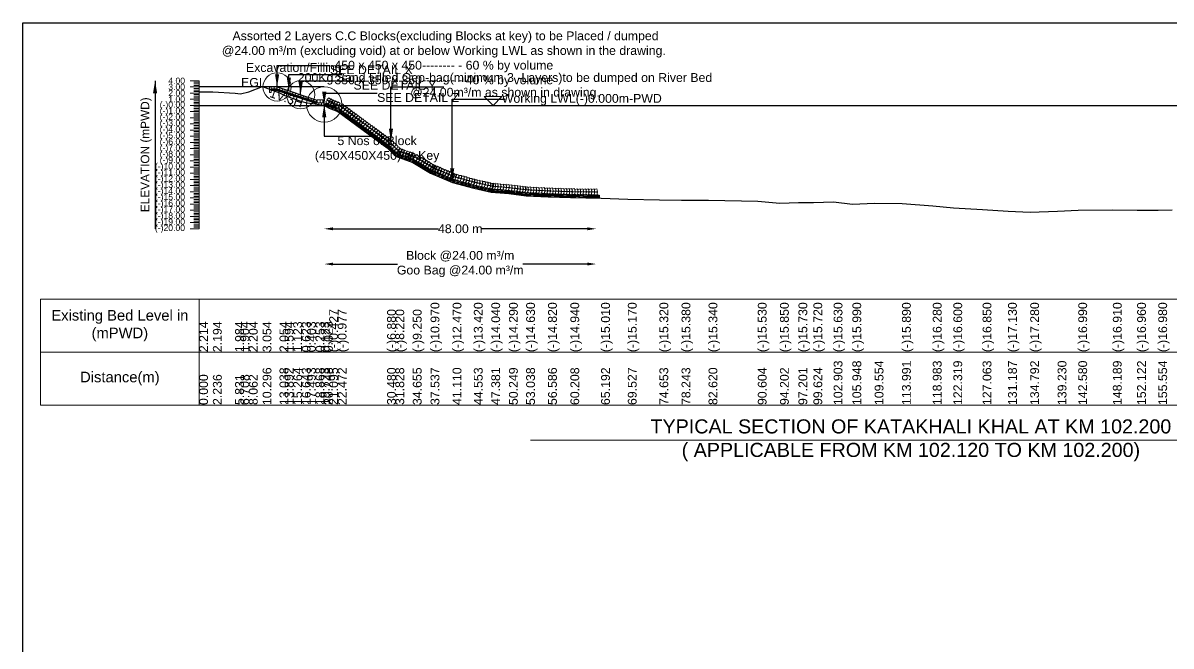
# Model space of a CAD drawing. Header units: inches. Extents: x 89000 to 845000, y -7071 to 18.
# Drawn here: x 295000 to 301517, y -3536 to 0 of the extents above; entities that cross this region are included whole.
import ezdxf

# ---------------------------------------------------------------- set-up
doc = ezdxf.new("R2010")
doc.units = ezdxf.units.IN
doc.header["$LTSCALE"] = 7
doc.header["$MEASUREMENT"] = 0
for name, color, linetype, lineweight in [('Cross section Data Border', 7, 'Continuous', 9), ('Cross Section Labels', 7, 'Continuous', 9), ('Existing_Bed_Level for Xsection', 7, 'Continuous', 25), ('Long Section Labels', 7, 'Continuous', 9)]:
    doc.layers.add(name, color=color, linetype=linetype, lineweight=lineweight)
doc.styles.get("Standard").update_dxf_attribs({"font": 'arial.ttf'})
doc.dimstyles.new('Appron Lebeling Style', dxfattribs={"dimtxt": 50, "dimasz": 50, "dimexe": 0.18, "dimexo": 0.0625, "dimgap": 0.09, "dimtad": 0, "dimtih": 1, "dimtoh": 1, "dimdec": 4, "dimzin": 0, "dimdsep": 46, "dimtxsty": 'Standard', "dimcen": 0.09, "dimse1": 1, "dimse2": 1, "dimadec": 0, "dimazin": 0, "dimtfac": 1, "dimtdec": 4, "dimtofl": 0, "dimtmove": 0, "dimatfit": 3, "dimfxl": 1, "dimtolj": 1, "dimtzin": 0, "dimarcsym": 0})
doc.dimstyles.get("Standard").update_dxf_attribs({"dimtxt": 0.18, "dimasz": 0.18, "dimexe": 0.18, "dimexo": 0.0625, "dimgap": 0.09, "dimtad": 0, "dimtih": 1, "dimtoh": 1, "dimdec": 4, "dimzin": 0, "dimdsep": 46, "dimtxsty": 'Standard', "dimcen": 0.09, "dimadec": 0, "dimazin": 0, "dimtfac": 1, "dimtdec": 4, "dimtofl": 0, "dimtmove": 0, "dimatfit": 3, "dimfxl": 1, "dimtolj": 1, "dimtzin": 0, "dimarcsym": 0})

# ---------------------------------------------------------------- blocks, each defined once
blk = doc.blocks.new('*D21')
at = {"layer": 'Cross Section Labels', "color": 0, "lineweight": -2, "transparency": 16777216}
for p, q in [((296760.2, -1168), (297358.4, -1168)), ((298203.8, -1168), (297605.6, -1168))]:
    blk.add_line(p, q, dxfattribs=at)
at = {"layer": 'Cross Section Labels', "color": 0, "transparency": 16777216}
for points in [[(296760.2, -1159.7), (296760.2, -1176.3), (296710.2, -1168)], [(298203.8, -1159.7), (298203.8, -1176.3), (298253.8, -1168)]]:
    blk.add_solid(points, dxfattribs=at)
at = {"layer": 'Defpoints', "color": 0, "transparency": 16777216}
for p in [(296710.2, -468), (298253.8, -993), (298253.8, -1168)]:
    blk.add_point(p, dxfattribs=at)
at = {"layer": 'Cross Section Labels', "color": 0, "transparency": 16777216, "insert": (297482, -1168), "char_height": 50, "attachment_point": 5}
blk.add_mtext('\\A1;48.00 m', dxfattribs=at)
blk = doc.blocks.new('*D22')
at = {"layer": 'Cross Section Labels', "color": 0, "lineweight": -2, "transparency": 16777216}
for p, q in [((296760.2, -1368), (297126.4, -1368)), ((298203.8, -1368), (297837.6, -1368))]:
    blk.add_line(p, q, dxfattribs=at)
at = {"layer": 'Cross Section Labels', "color": 0, "transparency": 16777216}
for points in [[(296760.2, -1359.7), (296760.2, -1376.3), (296710.2, -1368)], [(298203.8, -1359.7), (298203.8, -1376.3), (298253.8, -1368)]]:
    blk.add_solid(points, dxfattribs=at)
at = {"layer": 'Defpoints', "color": 0, "transparency": 16777216}
for p in [(296710.2, -468), (298253.8, -993), (298253.8, -1368)]:
    blk.add_point(p, dxfattribs=at)
at = {"layer": 'Cross Section Labels', "color": 0, "transparency": 16777216, "insert": (297482, -1368), "char_height": 50, "attachment_point": 5}
blk.add_mtext('\\A1;Block @24.00 m³/m ^JGoo Bag @24.00 m³/m ', dxfattribs=at)

msp = doc.modelspace()

# ---------------------------------------------------------------- linework, layer by layer
msp.add_lwpolyline([(295000, 0), (305000, 0), (305000, -7071), (295000, -7071)], close=True)
at = {"layer": 'Cross section Data Border'}
msp.add_lwpolyline([(295100, -1568), (304180.37747, -1568), (304180.37747, -2168), (295100, -2168)], close=True, dxfattribs=at)
for points in [[(296000, -1568), (296000, -2168)], [(295100, -1868), (304180.37747, -1868)]]:
    msp.add_lwpolyline(points, dxfattribs=at)
at = {"layer": 'Cross Section Labels'}
msp.add_lwpolyline([(297668.2104, -468), (297718.2104, -418), (297618.2104, -418)], close=True, dxfattribs=at)
msp.add_lwpolyline([(297880.18873, -2368), (300040.18873, -2368), (302200.18873, -2368)], dxfattribs=at)
for centre, radius in [((296442.4604, -363), 80), ((296576.3354, -407.625), 80), ((296710.2104, -462.75), 100)]:
    msp.add_circle(centre, radius, dxfattribs=at)
at = {"layer": 'Existing_Bed_Level for Xsection'}
for points in [[(296000, -390.51), (296078.26238, -391.21), (296204.08332, -398.56), (296234.78714, -401.36), (296282.17902, -390.86), (296360.34705, -361.11), (296456.34417, -396.11), (296486.23554, -412.21), (296534.25181, -428.695), (296582.51609, -446.195), (296612.24995, -453.895), (296660.37868, -459.145), (296690.3079, -463.695), (296708.69599, -467.195), (296738.32581, -482.945), (296786.52718, -502.195), (297066.78255, -708.8), (297113.96813, -755.7), (297212.94064, -791.75), (297313.78271, -851.95), (297438.83634, -904.45), (297559.36686, -937.7), (297658.35008, -959.4), (297758.72823, -968.15), (297856.32028, -980.05), (297980.51761, -986.7), (298107.27905, -990.9), (298281.72084, -993.35), (298433.44406, -998.95), (298612.83849, -1004.2), (298738.51237, -1006.3), (298891.68636, -1004.9), (299171.12362, -1011.55), (299297.06688, -1022.75), (299402.02881, -1018.55), (299486.8503, -1018.2), (299601.60034, -1015.05), (299708.18352, -1027.65), (299834.37739, -1022.75), (299989.69297, -1024.15), (300164.41172, -1037.8), (300281.1739, -1049), (300447.20418, -1057.75), (300591.54114, -1067.55), (300717.73516, -1072.8), (300873.05089, -1067.55), (300990.29308, -1062.65), (301186.61739, -1059.85), (301324.25816, -1061.6), (301444.38472, -1062.3), (301522.46322, -1060.55)], [(296710.2104, -363), (296000, -363)], [(296670.8354, -439.125), (296444.07687, -363.53883), (296442.4604, -363), (296440.75648, -363), (296409.25648, -363)], [(296409.25648, -373.5), (296440.75648, -373.5), (296670.8354, -450.19297)], [(296409.25648, -377), (296440.18851, -377), (296665.93851, -452.25)], [(296409.25648, -380.5), (296439.62054, -380.5), (296662.9604, -454.94662)], [(296000, -468), (304080.37747, -468)]]:
    msp.add_lwpolyline(points, dxfattribs=at)
at = {"layer": 'Long Section Labels'}
for points in [[(296000, -328), (295950, -328)], [(296000, -363), (295950, -363)], [(296000, -336.75), (295970, -336.75)], [(296000, -345.5), (295970, -345.5)], [(296000, -354.25), (295970, -354.25)], [(296000, -371.75), (295970, -371.75)], [(296000, -380.5), (295970, -380.5)], [(296000, -389.25), (295970, -389.25)], [(296000, -1168), (296000, -1133), (296000, -1098), (296000, -1063), (296000, -1028), (296000, -993), (296000, -958), (296000, -923), (296000, -888), (296000, -853), (296000, -818), (296000, -783), (296000, -748), (296000, -713), (296000, -678), (296000, -643), (296000, -608), (296000, -573), (296000, -538), (296000, -503), (296000, -468), (296000, -433), (296000, -398), (296000, -363), (296000, -328)], [(296000, -398), (295950, -398)], [(296000, -433), (295950, -433)], [(296000, -406.75), (295970, -406.75)], [(296000, -415.5), (295970, -415.5)], [(296000, -424.25), (295970, -424.25)], [(296000, -441.75), (295970, -441.75)], [(296000, -450.5), (295970, -450.5)], [(296000, -468), (295950, -468)], [(296000, -503), (295950, -503)], [(296000, -459.25), (295970, -459.25)], [(296000, -476.75), (295970, -476.75)], [(296000, -485.5), (295970, -485.5)], [(296000, -494.25), (295970, -494.25)], [(296000, -511.75), (295970, -511.75)], [(296000, -520.5), (295970, -520.5)], [(296000, -538), (295950, -538)], [(296000, -573), (295950, -573)], [(296000, -529.25), (295970, -529.25)], [(296000, -546.75), (295970, -546.75)], [(296000, -555.5), (295970, -555.5)], [(296000, -564.25), (295970, -564.25)], [(296000, -581.75), (295970, -581.75)], [(296000, -608), (295950, -608)], [(296000, -643), (295950, -643)], [(296000, -590.5), (295970, -590.5)], [(296000, -599.25), (295970, -599.25)], [(296000, -616.75), (295970, -616.75)], [(296000, -625.5), (295970, -625.5)], [(296000, -634.25), (295970, -634.25)], [(296000, -678), (295950, -678)], [(296000, -713), (295950, -713)], [(296000, -651.75), (295970, -651.75)], [(296000, -660.5), (295970, -660.5)], [(296000, -669.25), (295970, -669.25)], [(296000, -686.75), (295970, -686.75)], [(296000, -695.5), (295970, -695.5)], [(296000, -704.25), (295970, -704.25)], [(296000, -748), (295950, -748)], [(296000, -721.75), (295970, -721.75)], [(296000, -730.5), (295970, -730.5)], [(296000, -739.25), (295970, -739.25)], [(296000, -756.75), (295970, -756.75)], [(296000, -765.5), (295970, -765.5)], [(296000, -774.25), (295970, -774.25)], [(296000, -783), (295950, -783)], [(296000, -818), (295950, -818)], [(296000, -791.75), (295970, -791.75)], [(296000, -800.5), (295970, -800.5)], [(296000, -809.25), (295970, -809.25)], [(296000, -826.75), (295970, -826.75)], [(296000, -835.5), (295970, -835.5)], [(296000, -844.25), (295970, -844.25)], [(296000, -853), (295950, -853)], [(296000, -888), (295950, -888)], [(296000, -861.75), (295970, -861.75)], [(296000, -870.5), (295970, -870.5)], [(296000, -879.25), (295970, -879.25)], [(296000, -896.75), (295970, -896.75)], [(296000, -905.5), (295970, -905.5)], [(296000, -923), (295950, -923)], [(296000, -958), (295950, -958)], [(296000, -914.25), (295970, -914.25)], [(296000, -931.75), (295970, -931.75)], [(296000, -940.5), (295970, -940.5)], [(296000, -949.25), (295970, -949.25)], [(296000, -966.75), (295970, -966.75)], [(296000, -975.5), (295970, -975.5)], [(296000, -993), (295950, -993)], [(296000, -1028), (295950, -1028)], [(296000, -984.25), (295970, -984.25)], [(296000, -1001.75), (295970, -1001.75)], [(296000, -1010.5), (295970, -1010.5)], [(296000, -1019.25), (295970, -1019.25)], [(296000, -1036.75), (295970, -1036.75)], [(296000, -1063), (295950, -1063)], [(296000, -1098), (295950, -1098)], [(296000, -1045.5), (295970, -1045.5)], [(296000, -1054.25), (295970, -1054.25)], [(296000, -1071.75), (295970, -1071.75)], [(296000, -1080.5), (295970, -1080.5)], [(296000, -1089.25), (295970, -1089.25)], [(296000, -1106.75), (295970, -1106.75)], [(296000, -1133), (295950, -1133)], [(296000, -1168), (295950, -1168)], [(296000, -1115.5), (295970, -1115.5)], [(296000, -1124.25), (295970, -1124.25)], [(296000, -1141.75), (295970, -1141.75)], [(296000, -1150.5), (295970, -1150.5)], [(296000, -1159.25), (295970, -1159.25)]]:
    msp.add_lwpolyline(points, dxfattribs=at)
for points in [[(296409.25648, -363), (296398.75648, -363), (296398.75648, -378.75), (296409.25648, -378.75)], [(296409.25648, -378.75), (296398.75648, -378.75), (296398.75648, -394.5), (296409.25648, -394.5)], [(296425.00648, -363), (296409.25648, -363), (296409.25648, -373.5), (296425.00648, -373.5)], [(296440.75648, -363), (296425.00648, -363), (296425.00648, -373.5), (296440.75648, -373.5)], [(296459.01864, -368.51941), (296444.07687, -363.53883), (296440.75648, -373.5), (296455.69825, -378.48059)], [(296473.9604, -373.5), (296459.01864, -368.51941), (296455.69825, -378.48059), (296470.64001, -383.46117)], [(296488.90216, -378.48059), (296473.9604, -373.5), (296470.64001, -383.46117), (296485.58177, -388.44176)], [(296503.84392, -383.46117), (296488.90216, -378.48059), (296485.58177, -388.44176), (296500.52353, -393.42235)], [(296518.78568, -388.44176), (296503.84392, -383.46117), (296500.52353, -393.42235), (296515.46529, -398.40294)], [(296533.72745, -393.42235), (296518.78568, -388.44176), (296515.46529, -398.40294), (296530.40706, -403.38352)], [(296548.66921, -398.40294), (296533.72745, -393.42235), (296530.40706, -403.38352), (296545.34882, -408.36411)], [(296563.61097, -403.38352), (296548.66921, -398.40294), (296545.34882, -408.36411), (296560.29058, -413.3447)], [(296578.55273, -408.36411), (296563.61097, -403.38352), (296560.29058, -413.3447), (296575.23234, -418.32529)], [(296593.49449, -413.3447), (296578.55273, -408.36411), (296575.23234, -418.32529), (296590.1741, -423.30587)], [(296608.43626, -418.32529), (296593.49449, -413.3447), (296590.1741, -423.30587), (296605.11586, -428.28646)], [(296623.37802, -423.30587), (296608.43626, -418.32529), (296605.11586, -428.28646), (296620.05763, -433.26705)], [(296638.31978, -428.28646), (296623.37802, -423.30587), (296620.05763, -433.26705), (296634.99939, -438.24764)], [(296653.26154, -433.26705), (296638.31978, -428.28646), (296634.99939, -438.24764), (296649.94115, -443.22822)], [(296668.2033, -438.24764), (296653.26154, -433.26705), (296649.94115, -443.22822), (296664.88291, -448.20881)], [(296678.7104, -452.25), (296662.9604, -452.25), (296662.9604, -468), (296678.7104, -468)], [(296686.5854, -436.5), (296670.8354, -436.5), (296670.8354, -452.25), (296686.5854, -452.25)], [(296694.4604, -452.25), (296678.7104, -452.25), (296678.7104, -468), (296694.4604, -468)], [(296702.3354, -436.5), (296686.5854, -436.5), (296686.5854, -452.25), (296702.3354, -452.25)], [(296710.2104, -452.25), (296694.4604, -452.25), (296694.4604, -468), (296710.2104, -468)], [(296740.09182, -451.47852), (296731.73603, -438.12775), (296718.38525, -446.48354), (296726.74104, -459.83431)], [(296747.76126, -434.68599), (296736.24334, -423.94356), (296725.5009, -435.46148), (296737.01883, -446.20392)], [(296753.99911, -458.87107), (296745.64332, -445.52029), (296732.29254, -453.87608), (296740.64833, -467.22686)], [(296761.66855, -442.07854), (296750.15063, -431.33611), (296739.4082, -442.85403), (296750.92612, -453.59646)], [(296765.9238, -463.15533), (296756.17001, -450.78901), (296743.80368, -460.54281), (296753.55748, -472.90913)], [(296771.72771, -445.63038), (296759.11316, -436.19981), (296749.68259, -448.81436), (296762.29714, -458.24493)], [(296786.35442, -451.47179), (296773.73987, -442.04122), (296764.3093, -454.65577), (296776.92385, -464.08634)], [(296800.98112, -457.3132), (296788.36657, -447.88263), (296778.936, -460.49718), (296791.55055, -469.92775)], [(296780.55051, -468.99675), (296770.79671, -456.63042), (296758.43039, -466.38422), (296768.18418, -478.75054)], [(296795.17721, -474.83816), (296785.42341, -462.47183), (296773.05709, -472.22563), (296782.81088, -484.59195)], [(296814.48288, -487.25515), (296808.16817, -472.82647), (296793.73948, -479.14118), (296800.05419, -493.56986)], [(296824.52435, -471.76392), (296814.70023, -459.45339), (296802.3897, -469.27751), (296812.21382, -481.58804)], [(296827.16032, -496.601), (296820.84561, -482.17231), (296806.41693, -488.48702), (296812.73164, -502.91571)], [(296837.2018, -481.10977), (296827.37768, -468.79924), (296815.06715, -478.62336), (296824.89127, -490.93389)], [(296839.83777, -505.94685), (296833.52306, -491.51816), (296819.09437, -497.83287), (296825.40908, -512.26156)], [(296849.87924, -490.45562), (296840.05512, -478.14509), (296827.74459, -487.96921), (296837.56871, -500.27974)], [(296852.51521, -515.29269), (296846.20051, -500.86401), (296831.77182, -507.17872), (296838.08653, -521.6074)], [(296862.55669, -499.80146), (296852.73257, -487.49093), (296840.42204, -497.31505), (296850.24616, -509.62558)], [(296865.19266, -524.63854), (296858.87795, -510.20986), (296844.44927, -516.52456), (296850.76397, -530.95325)], [(296875.23414, -509.14731), (296865.41002, -496.83678), (296853.09949, -506.6609), (296862.92361, -518.97143)], [(296877.87011, -533.98439), (296871.5554, -519.5557), (296857.12671, -525.87041), (296863.44142, -540.2991)], [(296887.91158, -518.49316), (296878.08746, -506.18263), (296865.77693, -516.00675), (296875.60105, -528.31728)], [(296900.58903, -527.83901), (296890.76491, -515.52847), (296878.45438, -525.35259), (296888.2785, -537.66313)], [(296890.54755, -543.33024), (296884.23285, -528.90155), (296869.80416, -535.21626), (296876.11887, -549.64494)], [(296903.225, -552.67608), (296896.91029, -538.2474), (296882.48161, -544.5621), (296888.79631, -558.99079)], [(296913.26648, -537.18485), (296903.44235, -524.87432), (296891.13182, -534.69844), (296900.95594, -547.00897)], [(296915.90245, -562.02193), (296909.58774, -547.59324), (296895.15905, -553.90795), (296901.47376, -568.33664)], [(296925.94392, -546.5307), (296916.1198, -534.22017), (296903.80927, -544.04429), (296913.63339, -556.35482)], [(296928.57989, -571.36778), (296922.26518, -556.93909), (296907.8365, -563.2538), (296914.15121, -577.68248)], [(296938.62137, -555.87655), (296928.79725, -543.56602), (296916.48672, -553.39014), (296926.31084, -565.70067)], [(296941.25734, -580.71362), (296934.94263, -566.28494), (296920.51394, -572.59965), (296926.82865, -587.02833)], [(296951.29881, -565.22239), (296941.47469, -552.91186), (296929.16416, -562.73598), (296938.98828, -575.04651)], [(296953.93478, -590.05947), (296947.62008, -575.63078), (296933.19139, -581.94549), (296939.5061, -596.37418)], [(296963.97626, -574.56824), (296954.15214, -562.25771), (296941.84161, -572.08183), (296951.66573, -584.39236)], [(296966.61223, -599.40532), (296960.29752, -584.97663), (296945.86884, -591.29134), (296952.18355, -605.72002)], [(296976.65371, -583.91409), (296966.82959, -571.60356), (296954.51906, -581.42768), (296964.34318, -593.73821)], [(296989.33115, -593.25993), (296979.50703, -580.9494), (296967.1965, -590.77352), (296977.02062, -603.08405)], [(296979.28968, -608.75116), (296972.97497, -594.32248), (296958.54628, -600.63719), (296964.86099, -615.06587)], [(296991.96712, -618.09701), (296985.65242, -603.66833), (296971.22373, -609.98303), (296977.53844, -624.41172)], [(297002.0086, -602.60578), (296992.18448, -590.29525), (296979.87395, -600.11937), (296989.69807, -612.4299)], [(297004.64457, -627.44286), (296998.32986, -613.01417), (296983.90118, -619.32888), (296990.21588, -633.75757)], [(297014.68605, -611.95163), (297004.86193, -599.6411), (296992.55139, -609.46522), (297002.37551, -621.77575)], [(297017.32202, -636.78871), (297011.00731, -622.36002), (296996.57862, -628.67473), (297002.89333, -643.10341)], [(297027.36349, -621.29748), (297017.53937, -608.98694), (297005.22884, -618.81106), (297015.05296, -631.1216)], [(297029.99946, -646.13455), (297023.68475, -631.70587), (297009.25607, -638.02057), (297015.57078, -652.44926)], [(297040.04094, -630.64332), (297030.21682, -618.33279), (297017.90629, -628.15691), (297027.73041, -640.46744)], [(297042.67691, -655.4804), (297036.3622, -641.05171), (297021.93352, -647.36642), (297028.24822, -661.79511)], [(297052.71838, -639.98917), (297042.89426, -627.67864), (297030.58373, -637.50276), (297040.40785, -649.81329)], [(297055.35435, -664.82625), (297049.03965, -650.39756), (297034.61096, -656.71227), (297040.92567, -671.14095)], [(297065.39583, -649.33502), (297055.57171, -637.02449), (297043.26118, -646.84861), (297053.0853, -659.15914)], [(297078.07328, -658.68086), (297068.24916, -646.37033), (297055.93863, -656.19445), (297065.76275, -668.50498)], [(297068.0318, -674.17209), (297061.71709, -659.74341), (297047.28841, -666.05812), (297053.60312, -680.4868)], [(297080.70925, -683.51794), (297074.39454, -669.08925), (297059.96585, -675.40396), (297066.28056, -689.83265)], [(297090.75072, -668.02671), (297080.9266, -655.71618), (297068.61607, -665.5403), (297078.44019, -677.85083)], [(297095.43518, -696.93533), (297091.30352, -681.73692), (297076.1051, -685.86858), (297080.23676, -701.06699)], [(297107.63879, -683.08321), (297099.72516, -669.46569), (297086.10764, -677.37933), (297094.02127, -690.99685)], [(297106.60586, -708.03841), (297102.4742, -692.83999), (297087.27578, -696.97165), (297091.40745, -712.17007)], [(297118.80948, -694.18629), (297110.89584, -680.56877), (297097.27832, -688.4824), (297105.19196, -702.09992)], [(297117.77655, -719.14149), (297113.64489, -703.94307), (297098.44647, -708.07473), (297102.57813, -723.27315)], [(297129.98016, -705.28937), (297122.06653, -691.67184), (297108.44901, -699.58548), (297116.36264, -713.203)], [(297128.94723, -730.24456), (297124.81557, -715.04614), (297109.61716, -719.1778), (297113.74882, -734.37622)], [(297141.15085, -716.39244), (297133.23721, -702.77492), (297119.61969, -710.68855), (297127.53333, -724.30608)], [(297151.74396, -719.39463), (297138.8463, -710.35511), (297129.80679, -723.25277), (297142.70444, -732.29229)], [(297152.32153, -727.49552), (297144.4079, -713.878), (297130.79038, -721.79163), (297138.70401, -735.40915)], [(297166.54283, -724.78501), (297153.64517, -715.74549), (297144.60565, -728.64315), (297157.50331, -737.68267)], [(297140.11792, -741.34764), (297135.98626, -726.14922), (297120.78784, -730.28088), (297124.9195, -745.4793)], [(297146.4799, -737.08924), (297136.35167, -725.02766), (297124.2901, -735.15589), (297134.41833, -747.21746)], [(297161.27876, -742.47961), (297151.15053, -730.41804), (297139.08896, -740.54627), (297149.21719, -752.60784)], [(297176.07762, -747.86999), (297165.9494, -735.80842), (297153.88783, -745.93664), (297164.01605, -757.99822)], [(297181.34169, -730.17538), (297168.44403, -721.13586), (297159.40451, -734.03352), (297172.30217, -743.07304)], [(297190.87649, -753.26036), (297180.74826, -741.19879), (297168.68669, -751.32702), (297178.81492, -763.38859)], [(297196.14055, -735.56576), (297183.24289, -726.52624), (297174.20337, -739.4239), (297187.10103, -748.46342)], [(297205.67535, -758.65074), (297195.54712, -746.58917), (297183.48555, -756.7174), (297193.61378, -768.77897)], [(297210.93942, -740.95613), (297198.04176, -731.91662), (297189.00224, -744.81427), (297201.8999, -753.85379)], [(297220.47421, -764.04111), (297210.34599, -751.97954), (297198.28441, -762.10777), (297208.41264, -774.16934)], [(297225.73828, -746.34651), (297212.84062, -737.30699), (297203.8011, -750.20465), (297216.69876, -759.24417)], [(297239.06648, -774.02166), (297231.38311, -760.2729), (297217.63435, -767.95627), (297225.31772, -781.70502)], [(297247.55932, -757.63016), (297236.58834, -746.32971), (297225.28789, -757.30068), (297236.25886, -768.60113)], [(297252.59002, -782.09484), (297244.90665, -768.34609), (297231.15789, -776.02945), (297238.84126, -789.77821)], [(297261.08286, -765.70335), (297250.11188, -754.4029), (297238.81143, -765.37387), (297249.7824, -776.67432)], [(297266.11356, -790.16803), (297258.43019, -776.41928), (297244.68143, -784.10264), (297252.3648, -797.8514)], [(297274.6064, -773.77654), (297263.63542, -762.47609), (297252.33497, -773.44706), (297263.30594, -784.74751)], [(297288.12994, -781.84973), (297277.15896, -770.54928), (297265.85851, -781.52025), (297276.82948, -792.8207)], [(297301.65347, -789.92292), (297290.6825, -778.62246), (297279.38205, -789.59344), (297290.35302, -800.89389)], [(297279.6371, -798.24122), (297271.95373, -784.49246), (297258.20497, -792.17583), (297265.88834, -805.92459)], [(297293.16064, -806.31441), (297285.47727, -792.56565), (297271.72851, -800.24902), (297279.41188, -813.99778)], [(297306.68417, -814.3876), (297299.00081, -800.63884), (297285.25205, -808.32221), (297292.93542, -822.07097)], [(297315.17701, -797.99611), (297304.20604, -786.69565), (297292.90559, -797.66663), (297303.87656, -808.96708)], [(297320.20771, -822.46079), (297312.52435, -808.71203), (297298.77559, -816.3954), (297306.45896, -830.14416)], [(297328.70055, -806.0693), (297317.72958, -794.76884), (297306.42913, -805.73982), (297317.4001, -817.04027)], [(297333.73125, -830.53398), (297326.04789, -816.78522), (297312.29913, -824.46859), (297319.98249, -838.21735)], [(297342.22409, -814.14248), (297331.25312, -802.84203), (297319.95267, -813.81301), (297330.92364, -825.11346)], [(297345.05259, -834.04452), (297335.51687, -821.50927), (297322.98162, -831.04498), (297332.51733, -843.58024)], [(297351.16254, -816.62391), (297338.7151, -806.97385), (297329.06504, -819.4213), (297341.51249, -829.07135)], [(297359.57474, -840.14121), (297350.03903, -827.60596), (297337.50377, -837.14167), (297347.03949, -849.67693)], [(297365.68469, -822.72059), (297353.23725, -813.07054), (297343.58719, -825.51799), (297356.03464, -835.16804)], [(297374.09689, -846.2379), (297364.56118, -833.70264), (297352.02592, -843.23836), (297361.56164, -855.77361)], [(297380.20685, -828.81728), (297367.7594, -819.16723), (297358.10934, -831.61467), (297370.55679, -841.26473)], [(297388.63231, -849.43612), (297376.18486, -839.78607), (297366.53481, -852.23351), (297378.98226, -861.88357)], [(297394.729, -834.91397), (297382.28155, -825.26391), (297372.6315, -837.71136), (297385.07894, -847.36142)], [(297403.15446, -855.53281), (297390.70702, -845.88275), (297381.05696, -858.3302), (297393.50441, -867.98026)], [(297409.25115, -841.01066), (297396.8037, -831.3606), (297387.15365, -843.80805), (297399.60109, -853.4581)], [(297423.7733, -847.10735), (297411.32586, -837.45729), (297401.6758, -849.90474), (297414.12325, -859.55479)], [(297438.29545, -853.20403), (297425.84801, -843.55398), (297416.19795, -856.00143), (297428.6454, -865.65148)], [(297417.67661, -861.6295), (297405.22917, -851.97944), (297395.57911, -864.42689), (297408.02656, -874.07694)], [(297432.19877, -867.72619), (297419.75132, -858.07613), (297410.10126, -870.52358), (297422.54871, -880.17363)], [(297446.72092, -873.82287), (297434.27347, -864.17282), (297424.62342, -876.62027), (297437.07086, -886.27032)], [(297452.81761, -859.30072), (297440.37016, -849.65067), (297430.7201, -862.09811), (297443.16755, -871.74817)], [(297457.92012, -877.25417), (297444.34022, -869.27614), (297436.36219, -882.85603), (297449.94209, -890.83406)], [(297462.10852, -862.07129), (297448.52863, -854.09326), (297440.5506, -867.67315), (297454.13049, -875.65118)], [(297473.103, -881.44257), (297459.5231, -873.46454), (297451.54507, -887.04444), (297465.12496, -895.02247)], [(297477.2914, -866.25969), (297463.71151, -858.28166), (297455.73348, -871.86156), (297469.31337, -879.83959)], [(297488.28587, -885.63098), (297474.70598, -877.65295), (297466.72795, -891.23284), (297480.30784, -899.21087)], [(297489.62657, -865.43069), (297473.87697, -865.31778), (297473.76406, -881.06737), (297489.51366, -881.18028)], [(297503.46875, -889.81938), (297489.88886, -881.84135), (297481.91083, -895.42125), (297495.49072, -903.39928)], [(297504.80945, -869.61909), (297489.05985, -869.50618), (297488.94694, -885.25578), (297504.69653, -885.36869)], [(297518.65163, -894.00779), (297505.07173, -886.02976), (297497.0937, -899.60965), (297510.6736, -907.58768)], [(297519.99232, -873.8075), (297504.24273, -873.69459), (297504.12982, -889.44418), (297519.87941, -889.5571)], [(297533.8345, -898.19619), (297520.25461, -890.21816), (297512.27658, -903.79806), (297525.85647, -911.77609)], [(297535.1752, -877.99591), (297519.42561, -877.88299), (297519.31269, -893.63259), (297535.06229, -893.7455)], [(297549.01738, -902.3846), (297535.43749, -894.40657), (297527.45946, -907.98646), (297541.03935, -915.96449)], [(297550.35808, -882.18431), (297534.60848, -882.0714), (297534.49557, -897.82099), (297550.24517, -897.93391)], [(297564.20026, -906.573), (297550.62037, -898.59497), (297542.64233, -912.17487), (297556.22223, -920.1529)], [(297565.54096, -886.37272), (297549.79136, -886.2598), (297549.67845, -902.0094), (297565.42804, -902.12231)], [(297577.91805, -909.7323), (297563.93202, -902.48982), (297556.68954, -916.47585), (297570.67557, -923.71833)], [(297578.17958, -889.48926), (297562.44637, -890.21641), (297563.17353, -905.94962), (297578.90674, -905.22246)], [(297593.30268, -913.10506), (297579.31665, -905.86258), (297572.07418, -919.84861), (297586.06021, -927.09108)], [(297593.56421, -892.86201), (297577.83101, -893.58917), (297578.55817, -909.32238), (297594.29137, -908.59522)], [(297608.68732, -916.47781), (297594.70129, -909.23534), (297587.45881, -923.22137), (297601.44484, -930.46384)], [(297608.94885, -896.23477), (297593.21564, -896.96193), (297593.9428, -912.69514), (297609.67601, -911.96798)], [(297624.33348, -899.60753), (297608.60028, -900.33469), (297609.32744, -916.0679), (297625.06064, -915.34074)], [(297639.71812, -902.98029), (297623.98491, -903.70745), (297624.71207, -919.44066), (297640.44528, -918.7135)], [(297655.10275, -906.35305), (297639.36955, -907.08021), (297640.09671, -922.81341), (297655.82991, -922.08626)], [(297670.48739, -909.72581), (297654.75418, -910.45297), (297655.48134, -926.18617), (297671.21455, -925.45902)], [(297679.69372, -909.94569), (297664.18442, -912.68866), (297666.92739, -928.19797), (297682.43669, -925.455)], [(297695.38422, -911.31344), (297679.87492, -914.05641), (297682.61789, -929.56572), (297698.12719, -926.82275)], [(297624.07195, -919.85057), (297610.08592, -912.6081), (297602.84345, -926.59413), (297616.82948, -933.8366)], [(297639.45659, -923.22333), (297625.47056, -915.98086), (297618.22808, -929.96688), (297632.21411, -937.20936)], [(297654.84122, -926.59609), (297640.85519, -919.35361), (297633.61272, -933.33964), (297647.59875, -940.58212)], [(297670.22586, -929.96885), (297656.23983, -922.72637), (297648.99735, -936.7124), (297662.98338, -943.95488)], [(297682.03575, -930.0545), (297667.23497, -924.66938), (297661.84986, -939.47016), (297676.65064, -944.85528)], [(297697.72625, -931.42224), (297682.92547, -926.03713), (297677.54036, -940.83791), (297692.34114, -946.22302)], [(297713.41675, -932.78999), (297698.61597, -927.40488), (297693.23086, -942.20566), (297708.03164, -947.59077)], [(297711.07472, -912.68119), (297695.56542, -915.42415), (297698.30839, -930.93346), (297713.81769, -928.19049)], [(297729.10725, -934.15774), (297714.30647, -928.77262), (297708.92136, -943.5734), (297723.72214, -948.95851)], [(297726.76522, -914.04893), (297711.25591, -916.7919), (297713.99888, -932.30121), (297729.50819, -929.55824)], [(297744.79775, -935.52548), (297729.99697, -930.14037), (297724.61186, -944.94115), (297739.41264, -950.32626)], [(297742.45572, -915.41668), (297726.94641, -918.15965), (297729.68938, -933.66896), (297745.19869, -930.92599)], [(297760.48825, -936.89323), (297745.68747, -931.50812), (297740.30236, -946.3089), (297755.10314, -951.69401)], [(297758.14622, -916.78442), (297742.63691, -919.52739), (297745.37988, -935.0367), (297760.88919, -932.29373)], [(297777.19601, -938.87859), (297762.58912, -932.98781), (297756.69835, -947.5947), (297771.30524, -953.48548)], [(297775.5467, -918.70115), (297759.95226, -920.9093), (297762.1604, -936.50374), (297777.75485, -934.2956)], [(297792.83021, -940.78496), (297778.22332, -934.89419), (297772.33255, -949.50108), (297786.93944, -955.39185)], [(297791.18091, -920.60753), (297775.58646, -922.81567), (297777.79461, -938.41011), (297793.38905, -936.20197)], [(297808.46442, -942.69134), (297793.85752, -936.80056), (297787.96675, -951.40745), (297802.57364, -957.29823)], [(297806.81511, -922.5139), (297791.22066, -924.72204), (297793.42881, -940.31649), (297809.02325, -938.10835)], [(297824.09862, -944.59771), (297809.49172, -938.70694), (297803.60095, -953.31383), (297818.20784, -959.2046)], [(297822.44931, -924.42028), (297806.85487, -926.62842), (297809.06301, -942.22286), (297824.65745, -940.01472)], [(297839.73282, -946.50409), (297825.12593, -940.61331), (297819.23515, -955.2202), (297833.84204, -961.11098)], [(297838.08351, -926.32665), (297822.48907, -928.53479), (297824.69721, -944.12924), (297840.29165, -941.92109)], [(297855.36702, -948.41046), (297840.76013, -942.51969), (297834.86935, -957.12658), (297849.47624, -963.01735)], [(297853.71771, -928.23303), (297838.12327, -930.44117), (297840.33141, -946.03561), (297855.92585, -943.82747)], [(297868.95176, -949.38998), (297853.97913, -944.503), (297849.09214, -959.47563), (297864.06477, -964.36262)], [(297865.93837, -929.37078), (297850.5295, -932.63102), (297853.78975, -948.03989), (297869.19862, -944.77965)], [(297884.67923, -950.23209), (297869.7066, -945.3451), (297864.81961, -960.31774), (297879.79225, -965.20473)], [(297881.66584, -930.21289), (297866.25697, -933.47313), (297869.51722, -948.882), (297884.92609, -945.62176)], [(297900.4067, -951.0742), (297885.43407, -946.18721), (297880.54708, -961.15985), (297895.51972, -966.04684)], [(297897.39331, -931.055), (297881.98444, -934.31524), (297885.24469, -949.72411), (297900.65356, -946.46387)], [(297916.13418, -951.91631), (297901.16154, -947.02932), (297896.27455, -962.00196), (297911.24719, -966.88895)], [(297913.12079, -931.89711), (297897.71191, -935.15735), (297900.97216, -950.56622), (297916.38103, -947.30598)], [(297931.86165, -952.75842), (297916.88901, -947.87143), (297912.00202, -962.84407), (297926.97466, -967.73106)], [(297928.84826, -932.73921), (297913.43939, -935.99946), (297916.69963, -951.40833), (297932.1085, -948.14809)], [(297947.58912, -953.60053), (297932.61648, -948.71354), (297927.72949, -963.68618), (297942.70213, -968.57317)], [(297944.57573, -933.58132), (297929.16686, -936.84157), (297932.4271, -952.25044), (297947.83597, -948.99019)], [(297963.31659, -954.44264), (297948.34395, -949.55565), (297943.45697, -964.52829), (297958.4296, -969.41527)], [(297960.3032, -934.42343), (297944.89433, -937.68368), (297948.15457, -953.09255), (297963.56344, -949.8323)], [(297979.04406, -955.28475), (297964.07142, -950.39776), (297959.18444, -965.3704), (297974.15707, -970.25738)], [(297976.03067, -935.26554), (297960.6218, -938.52579), (297963.88205, -953.93466), (297979.29092, -950.67441)], [(297994.14579, -955.84284), (297979.07671, -951.26187), (297974.49573, -966.33095), (297989.56481, -970.91192)], [(297990.72523, -935.88917), (297975.38596, -939.46263), (297978.95942, -954.80189), (297994.29868, -951.22844)], [(298009.88715, -956.3644), (297994.81807, -951.78343), (297990.2371, -966.85251), (298005.30618, -971.43348)], [(298006.46659, -936.41073), (297991.12733, -939.98419), (297994.70078, -955.32345), (298010.04004, -951.75)], [(298025.62851, -956.88596), (298010.55943, -952.30499), (298005.97846, -967.37407), (298021.04754, -971.95504)], [(298022.20795, -936.93229), (298006.86869, -940.50575), (298010.44214, -955.84501), (298025.7814, -952.27156)], [(298041.36987, -957.40752), (298026.3008, -952.82655), (298021.71982, -967.89563), (298036.7889, -972.4766)], [(298037.94931, -937.45386), (298022.61005, -941.02731), (298026.1835, -956.36657), (298041.52276, -952.79312)], [(298057.11124, -957.92908), (298042.04216, -953.34811), (298037.46118, -968.41719), (298052.53026, -972.99816)], [(298053.69067, -937.97542), (298038.35141, -941.54887), (298041.92487, -956.88813), (298057.26413, -953.31468)], [(298072.8526, -958.45064), (298057.78352, -953.86967), (298053.20254, -968.93875), (298068.27162, -973.51972)], [(298069.43204, -938.49698), (298054.09277, -942.07043), (298057.66623, -957.40969), (298073.00549, -953.83624)], [(298088.59396, -958.9722), (298073.52488, -954.39123), (298068.94391, -969.46031), (298084.01298, -974.04128)], [(298085.1734, -939.01854), (298069.83414, -942.59199), (298073.40759, -957.93125), (298088.74685, -954.3578)], [(298104.33532, -959.49376), (298089.26624, -954.91279), (298084.68527, -969.98187), (298099.75435, -974.56284)], [(298100.91476, -939.5401), (298085.5755, -943.11355), (298089.14895, -958.45281), (298104.48821, -954.87936)], [(298119.4852, -959.77682), (298104.33148, -955.48413), (298100.03879, -970.63785), (298115.19252, -974.93054)], [(298115.68462, -939.89203), (298100.41632, -943.75744), (298104.28174, -959.02575), (298119.55004, -955.16033)], [(298135.23365, -959.998), (298120.07992, -955.70531), (298115.78724, -970.85904), (298130.94096, -975.15172)], [(298131.43307, -940.11321), (298116.16477, -943.97863), (298120.03018, -959.24693), (298135.29849, -955.38152)], [(298150.98209, -960.21918), (298135.82837, -955.9265), (298131.53569, -971.08022), (298146.68941, -975.37291)], [(298147.18152, -940.3344), (298131.91322, -944.19981), (298135.77863, -959.46811), (298151.04693, -955.6027)], [(298166.73054, -960.44037), (298151.57682, -956.14768), (298147.28413, -971.30141), (298162.43786, -975.59409)], [(298162.92997, -940.55558), (298147.66166, -944.421), (298151.52708, -959.6893), (298166.79538, -955.82388)], [(298182.47899, -960.66155), (298167.32526, -956.36887), (298163.03258, -971.52259), (298178.1863, -975.81528)], [(298178.67841, -940.77677), (298163.41011, -944.64218), (298167.27552, -959.91048), (298182.54383, -956.04507)], [(298198.22744, -960.88273), (298183.07371, -956.59005), (298178.78103, -971.74377), (298193.93475, -976.03646)], [(298194.42686, -940.99795), (298179.15856, -944.86336), (298183.02397, -960.13167), (298198.29227, -956.26625)], [(298213.97588, -961.10392), (298198.82216, -956.81123), (298194.52947, -971.96496), (298209.6832, -976.25764)], [(298210.17531, -941.21913), (298194.907, -945.08455), (298198.77242, -960.35285), (298214.04072, -956.48744)], [(298229.72433, -961.3251), (298214.5706, -957.03242), (298210.27792, -972.18614), (298225.43164, -976.47883)], [(298225.92375, -941.44032), (298210.65545, -945.30573), (298214.52086, -960.57403), (298229.78917, -956.70862)], [(298245.47278, -961.54629), (298230.31905, -957.2536), (298226.02637, -972.40733), (298241.18009, -976.70001)], [(298241.6722, -941.6615), (298226.4039, -945.52691), (298230.26931, -960.79522), (298245.53761, -956.9298)], [(298261.22122, -961.76747), (298246.0675, -957.47478), (298241.77481, -972.62851), (298256.92854, -976.92119)], [(298257.42065, -941.88268), (298242.15234, -945.7481), (298246.01776, -961.0164), (298261.28606, -957.15099)]]:
    msp.add_lwpolyline(points, close=True, dxfattribs=at)
for centre, major_axis in [((296727.47746, -460.33253), (10.28521, -5.4672)), ((296721.89198, -470.84027), (10.28521, -5.4672)), ((296724.68472, -465.5864), (10.28521, -5.4672)), ((296742.31117, -481.33315), (10.81726, -4.32005)), ((296744.51793, -475.8075), (10.81726, -4.32005)), ((296746.72468, -470.28186), (10.81726, -4.32005)), ((296763.94569, -489.97324), (10.81726, -4.32005)), ((296766.15244, -484.4476), (10.81726, -4.32005)), ((296768.3592, -478.92196), (10.81726, -4.32005)), ((296785.58021, -498.61334), (10.81726, -4.32005)), ((296787.78696, -493.0877), (10.81726, -4.32005)), ((296789.99372, -487.56205), (10.81726, -4.32005)), ((296805.26675, -512.31383), (9.37568, -6.91177)), ((296808.7974, -507.52457), (9.37568, -6.91177)), ((296812.32806, -502.73532), (9.37568, -6.91177)), ((296824.0181, -526.13738), (9.37568, -6.91177)), ((296827.54875, -521.34812), (9.37568, -6.91177)), ((296831.07941, -516.55886), (9.37568, -6.91177)), ((296842.76945, -539.96092), (9.37568, -6.91177)), ((296846.30011, -535.17167), (9.37568, -6.91177)), ((296849.83076, -530.38241), (9.37568, -6.91177)), ((296861.5208, -553.78447), (9.37568, -6.91177)), ((296865.05146, -548.99521), (9.37568, -6.91177)), ((296868.58211, -544.20595), (9.37568, -6.91177)), ((296880.27216, -567.60801), (9.37568, -6.91177)), ((296883.80281, -562.81876), (9.37568, -6.91177)), ((296887.33346, -558.0295), (9.37568, -6.91177)), ((296899.02351, -581.43156), (9.37568, -6.91177)), ((296902.55416, -576.6423), (9.37568, -6.91177)), ((296906.08481, -571.85305), (9.37568, -6.91177)), ((296921.30551, -590.46585), (9.37568, -6.91177)), ((296924.83617, -585.67659), (9.37568, -6.91177)), ((296917.77486, -595.25511), (9.37568, -6.91177)), ((296936.52621, -609.07865), (9.37568, -6.91177)), ((296940.05686, -604.2894), (9.37568, -6.91177)), ((296943.58752, -599.50014), (9.37568, -6.91177)), ((296955.27756, -622.9022), (9.37568, -6.91177)), ((296958.80822, -618.11294), (9.37568, -6.91177)), ((296962.33887, -613.32368), (9.37568, -6.91177)), ((296974.02891, -636.72575), (9.37568, -6.91177)), ((296977.55957, -631.93649), (9.37568, -6.91177)), ((296981.09022, -627.14723), (9.37568, -6.91177)), ((296992.78027, -650.54929), (9.37568, -6.91177)), ((296996.31092, -645.76003), (9.37568, -6.91177)), ((296999.84157, -640.97078), (9.37568, -6.91177)), ((297015.06227, -659.58358), (9.37568, -6.91177)), ((297018.59292, -654.79432), (9.37568, -6.91177)), ((297011.53162, -664.37284), (9.37568, -6.91177)), ((297030.28297, -678.19638), (9.37568, -6.91177)), ((297033.81362, -673.40713), (9.37568, -6.91177)), ((297037.34428, -668.61787), (9.37568, -6.91177)), ((297049.03432, -692.01993), (9.37568, -6.91177)), ((297052.56497, -687.23067), (9.37568, -6.91177)), ((297056.09563, -682.44141), (9.37568, -6.91177)), ((297067.78567, -705.84348), (9.37568, -6.91177)), ((297071.31633, -701.05422), (9.37568, -6.91177)), ((297074.84698, -696.26496), (9.37568, -6.91177)), ((297084.73087, -722.44512), (8.26134, -8.21134)), ((297088.92536, -718.22508), (8.26134, -8.21134)), ((297093.11986, -714.00505), (8.26134, -8.21134)), ((297101.25355, -738.8678), (8.26134, -8.21134)), ((297105.44805, -734.64777), (8.26134, -8.21134)), ((297109.64254, -730.42773), (8.26134, -8.21134)), ((297117.25285, -753.73023), (10.94458, -3.98648)), ((297119.28921, -748.13955), (10.94458, -3.98648)), ((297121.32558, -742.54886), (10.94458, -3.98648)), ((297139.14201, -761.70319), (10.94458, -3.98648)), ((297141.17838, -756.11251), (10.94458, -3.98648)), ((297143.21474, -750.52183), (10.94458, -3.98648)), ((297161.03118, -769.67616), (10.94458, -3.98648)), ((297163.06754, -764.08548), (10.94458, -3.98648)), ((297165.1039, -758.49479), (10.94458, -3.98648)), ((297182.92034, -777.64912), (10.94458, -3.98648)), ((297184.9567, -772.05844), (10.94458, -3.98648)), ((297186.99307, -766.46776), (10.94458, -3.98648)), ((297204.8095, -785.62209), (10.94458, -3.98648)), ((297206.84587, -780.03141), (10.94458, -3.98648)), ((297208.88223, -774.44072), (10.94458, -3.98648)), ((297232.20728, -785.9277), (10.00141, -5.97057)), ((297226.10754, -796.14549), (10.00141, -5.97057)), ((297229.15741, -791.0366), (10.00141, -5.97057)), ((297246.11035, -808.08663), (10.00141, -5.97057)), ((297249.16022, -802.97774), (10.00141, -5.97057)), ((297252.2101, -797.86885), (10.00141, -5.97057)), ((297266.11317, -820.02778), (10.00141, -5.97057)), ((297269.16304, -814.91888), (10.00141, -5.97057)), ((297272.21291, -809.80999), (10.00141, -5.97057)), ((297286.11599, -831.96892), (10.00141, -5.97057)), ((297289.16586, -826.86003), (10.00141, -5.97057)), ((297292.21573, -821.75114), (10.00141, -5.97057)), ((297306.1188, -843.91006), (10.00141, -5.97057)), ((297309.16868, -838.80117), (10.00141, -5.97057)), ((297312.21855, -833.69228), (10.00141, -5.97057)), ((297328.85001, -848.59594), (10.73994, -4.50884)), ((297331.1532, -843.1098), (10.73994, -4.50884)), ((297352.63308, -852.12748), (10.73994, -4.50884)), ((297326.54681, -854.08209), (10.73994, -4.50884)), ((297348.02669, -863.09977), (10.73994, -4.50884)), ((297350.32988, -857.61362), (10.73994, -4.50884)), ((297369.50657, -872.11745), (10.73994, -4.50884)), ((297371.80976, -866.6313), (10.73994, -4.50884)), ((297374.11295, -861.14516), (10.73994, -4.50884)), ((297390.98644, -881.13513), (10.73994, -4.50884)), ((297393.28964, -875.64898), (10.73994, -4.50884)), ((297395.59283, -870.16283), (10.73994, -4.50884)), ((297412.46632, -890.15281), (10.73994, -4.50884)), ((297414.76951, -884.66666), (10.73994, -4.50884)), ((297417.07271, -879.18051), (10.73994, -4.50884)), ((297433.9462, -899.17049), (10.73994, -4.50884)), ((297436.24939, -893.68434), (10.73994, -4.50884)), ((297438.55258, -888.19819), (10.73994, -4.50884)), ((297455.76802, -906.03471), (11.22858, -3.09756)), ((297457.35031, -900.29896), (11.22858, -3.09756)), ((297458.93259, -894.56321), (11.22858, -3.09756)), ((297478.22518, -912.22983), (11.22858, -3.09756)), ((297479.80747, -906.49408), (11.22858, -3.09756)), ((297481.38975, -900.75832), (11.22858, -3.09756)), ((297502.26463, -912.68919), (11.22858, -3.09756)), ((297503.84692, -906.95344), (11.22858, -3.09756)), ((297526.30408, -913.14856), (11.22858, -3.09756)), ((297500.68234, -918.42495), (11.22858, -3.09756)), ((297523.13951, -924.62006), (11.22858, -3.09756)), ((297524.72179, -918.88431), (11.22858, -3.09756)), ((297545.59667, -930.81518), (11.22858, -3.09756)), ((297547.17895, -925.07943), (11.22858, -3.09756)), ((297548.76124, -919.34367), (11.22858, -3.09756)), ((297568.00469, -936.54801), (11.37779, -2.49434)), ((297569.27884, -930.73604), (11.37779, -2.49434)), ((297570.553, -924.92406), (11.37779, -2.49434)), ((297590.76027, -941.5367), (11.37779, -2.49434)), ((297592.03443, -935.72472), (11.37779, -2.49434)), ((297593.30858, -929.91275), (11.37779, -2.49434)), ((297613.51586, -946.52538), (11.37779, -2.49434)), ((297614.79001, -940.71341), (11.37779, -2.49434)), ((297616.06416, -934.90144), (11.37779, -2.49434)), ((297636.27144, -951.51407), (11.37779, -2.49434)), ((297637.5456, -945.70209), (11.37779, -2.49434)), ((297638.81975, -939.89012), (11.37779, -2.49434)), ((297658.64909, -956.43978), (11.604, -1.01152)), ((297659.1658, -950.51226), (11.604, -1.01152)), ((297659.6825, -944.58474), (11.604, -1.01152)), ((297681.85709, -958.46283), (11.604, -1.01152)), ((297682.37379, -952.53531), (11.604, -1.01152)), ((297682.8905, -946.60779), (11.604, -1.01152)), ((297705.06508, -960.48588), (11.604, -1.01152)), ((297705.58178, -954.55836), (11.604, -1.01152)), ((297706.09849, -948.63084), (11.604, -1.01152)), ((297728.27307, -962.50893), (11.604, -1.01152)), ((297728.78977, -956.58141), (11.604, -1.01152)), ((297729.30648, -950.65389), (11.604, -1.01152)), ((297751.48106, -964.53198), (11.604, -1.01152)), ((297751.99777, -958.60446), (11.604, -1.01152)), ((297752.51447, -952.67694), (11.604, -1.01152)), ((297774.73445, -967.1047), (11.56236, -1.40987)), ((297775.45464, -961.19845), (11.56236, -1.40987)), ((297776.17483, -955.29219), (11.56236, -1.40987)), ((297797.85917, -969.92444), (11.56236, -1.40987)), ((297798.57936, -964.01819), (11.56236, -1.40987)), ((297799.29955, -958.11193), (11.56236, -1.40987)), ((297820.98389, -972.74418), (11.56236, -1.40987)), ((297821.70408, -966.83793), (11.56236, -1.40987)), ((297822.42427, -960.93167), (11.56236, -1.40987)), ((297844.10861, -975.56392), (11.56236, -1.40987)), ((297844.8288, -969.65767), (11.56236, -1.40987)), ((297845.54899, -963.75141), (11.56236, -1.40987)), ((297867.09526, -977.64767), (11.63134, -0.62279)), ((297867.41339, -971.70618), (11.63134, -0.62279)), ((297867.73152, -965.76469), (11.63134, -0.62279)), ((297890.35794, -978.89324), (11.63134, -0.62279)), ((297890.67607, -972.95176), (11.63134, -0.62279)), ((297890.9942, -967.01027), (11.63134, -0.62279)), ((297913.62062, -980.13882), (11.63134, -0.62279)), ((297913.93875, -974.19733), (11.63134, -0.62279)), ((297914.25688, -968.25584), (11.63134, -0.62279)), ((297937.20143, -975.4429), (11.63134, -0.62279)), ((297937.51956, -969.50141), (11.63134, -0.62279)), ((297960.4641, -976.68847), (11.63134, -0.62279)), ((297960.78223, -970.74698), (11.63134, -0.62279)), ((297983.54755, -977.87049), (11.64161, -0.38572)), ((297983.74458, -971.92376), (11.64161, -0.38572)), ((298006.83077, -978.64194), (11.64161, -0.38572)), ((298007.02781, -972.6952), (11.64161, -0.38572)), ((298030.114, -979.41338), (11.64161, -0.38572)), ((298030.31103, -973.46665), (11.64161, -0.38572)), ((298053.39722, -980.18483), (11.64161, -0.38572)), ((298053.59425, -974.23809), (11.64161, -0.38572)), ((298076.87748, -975.00954), (11.64161, -0.38572)), ((298100.1607, -975.78098), (11.64161, -0.38572)), ((298123.16729, -976.24668), (11.64685, -0.16358)), ((298146.46099, -976.57384), (11.64685, -0.16358)), ((298169.75469, -976.90099), (11.64685, -0.16358)), ((298193.0484, -977.22815), (11.64685, -0.16358)), ((298216.3421, -977.5553), (11.64685, -0.16358)), ((298239.6358, -977.88246), (11.64685, -0.16358)), ((298262.9295, -978.20961), (11.64685, -0.16358)), ((297936.8833, -981.38439), (11.63134, -0.62279)), ((297960.14597, -982.62996), (11.63134, -0.62279)), ((297983.35052, -983.81723), (11.64161, -0.38572)), ((298006.63374, -984.58868), (11.64161, -0.38572)), ((298029.91696, -985.36012), (11.64161, -0.38572)), ((298053.20019, -986.13157), (11.64161, -0.38572)), ((298076.48341, -986.90301), (11.64161, -0.38572)), ((298076.68044, -980.95628), (11.64161, -0.38572)), ((298099.76663, -987.67446), (11.64161, -0.38572)), ((298099.96367, -981.72772), (11.64161, -0.38572)), ((298123.00017, -988.14551), (11.64685, -0.16358)), ((298123.08373, -982.19609), (11.64685, -0.16358)), ((298146.29387, -988.47266), (11.64685, -0.16358)), ((298146.37743, -982.52325), (11.64685, -0.16358)), ((298169.58758, -988.79982), (11.64685, -0.16358)), ((298169.67114, -982.8504), (11.64685, -0.16358)), ((298192.88128, -989.12697), (11.64685, -0.16358)), ((298192.96484, -983.17756), (11.64685, -0.16358)), ((298216.17498, -989.45413), (11.64685, -0.16358)), ((298216.25854, -983.50471), (11.64685, -0.16358)), ((298239.46869, -989.78128), (11.64685, -0.16358)), ((298239.55224, -983.83187), (11.64685, -0.16358)), ((298262.76239, -990.10844), (11.64685, -0.16358)), ((298262.84595, -984.15903), (11.64685, -0.16358))]:
    msp.add_ellipse(centre, major_axis=major_axis, ratio=0.255, dxfattribs=at)

# ---------------------------------------------------------------- texts
at = {"layer": 'Cross section Data Border', "char_height": 60, "width": 800, "attachment_point": 5}
for s, insert in [('Existing Bed Level in (mPWD)', (295550, -1718)), ('Distance(m)', (295550, -2018))]:
    msp.add_mtext(s, dxfattribs=dict(at, insert=insert))
at = {"layer": 'Cross Section Labels'}
for s, insert, char_height, attachment_point in [(' Assorted 2 Layers C.C Blocks(excluding Blocks at key) to be Placed / dumped^J@24.00 m³/m (excluding void) at or below Working LWL as shown in the drawing.^J450 x 450 x 450-------- - 60 % by volume^J350 x 350 x 350-------- - 40 % by volume', (297388.93254, -363), 50, 8), ('Excavation/Filling', (296809.3979, -293), 50, 9), ('SEE DETAIL X', (296742.4604, -240.5), 50, 1), ('EGL', (296377.75648, -363), 50, 9), ('200Kg Sand Filled Geo-bag(minimum 3 -Layers)to be dumped on River Bed^J@24.00m³/m as shown in drawing.', (297736.28824, -433), 50, 8), ('SEE DETAIL Y', (296876.3354, -328), 50, 1), ('SEE DETAIL Z', (297010.2104, -398), 50, 1), ('Working LWL(-)0.000m-PWD', (297718.2104, -468), 50, 7), ('5 Nos of Block ^J(450X450X450) at Key', (297010.2104, -643), 50, 2), ('TYPICAL SECTION OF KATAKHALI KHAL AT KM 102.200^J( APPLICABLE FROM KM 102.120 TO KM 102.200)', (300040.18873, -2368), 80, 5)]:
    msp.add_mtext(s, dxfattribs=dict(at, insert=insert, char_height=char_height, attachment_point=attachment_point))
at = {"layer": 'Cross Section Labels', "insert": (296503.86391, -401.91446), "char_height": 50, "attachment_point": 2, "rotation": 341.565051177}
msp.add_mtext('1V:3H', dxfattribs=at)
at = {"layer": 'Long Section Labels', "char_height": 35, "attachment_point": 6}
for s, insert in [('4.00', (295920, -328)), ('3.00', (295920, -363)), ('2.00', (295920, -398)), ('(-)0.00', (295920, -468)), ('1.00', (295920, -433)), ('(-)1.00', (295920, -503)), ('(-)2.00', (295920, -538)), ('(-)3.00', (295920, -573)), ('(-)4.00', (295920, -608)), ('(-)5.00', (295920, -643)), ('(-)6.00', (295920, -678)), ('(-)7.00', (295920, -713)), ('(-)8.00', (295920, -748)), ('(-)9.00', (295920, -783)), ('(-)10.00', (295920, -818)), ('(-)11.00', (295920, -853)), ('(-)12.00', (295920, -888)), ('(-)13.00', (295920, -923)), ('(-)14.00', (295920, -958)), ('(-)15.00', (295920, -993)), ('(-)16.00', (295920, -1028)), ('(-)17.00', (295920, -1063)), ('(-)18.00', (295920, -1098)), ('(-)19.00', (295920, -1133)), ('(-)20.00', (295920, -1168))]:
    msp.add_mtext(s, dxfattribs=dict(at, insert=insert))
at = {"layer": 'Long Section Labels', "rotation": 90}
for s, insert, char_height, attachment_point in [('ELEVATION (mPWD)', (295700, -748), 48, 5), ('(-)0.427', (296738.32581, -1868), 50, 1), ('(-)0.977', (296786.52718, -1868), 50, 1), ('(-)6.880', (297066.78255, -1868), 50, 1), ('(-)8.220', (297113.96813, -1868), 50, 1), ('(-)9.250', (297212.94064, -1868), 50, 1), ('(-)10.970', (297313.78271, -1868), 50, 1), ('(-)12.470', (297438.83634, -1868), 50, 1), ('(-)13.420', (297559.36686, -1868), 50, 1), ('(-)14.040', (297658.35008, -1868), 50, 1), ('(-)14.290', (297758.72823, -1868), 50, 1), ('(-)14.630', (297856.32028, -1868), 50, 1), ('(-)14.820', (297980.51761, -1868), 50, 1), ('(-)14.940', (298107.27905, -1868), 50, 1), ('(-)15.010', (298281.72084, -1868), 50, 1), ('(-)15.170', (298433.44406, -1868), 50, 1), ('(-)15.320', (298612.83849, -1868), 50, 1), ('(-)15.380', (298738.51237, -1868), 50, 1), ('(-)15.340', (298891.68636, -1868), 50, 1), ('(-)15.530', (299171.12362, -1868), 50, 1), ('(-)15.850', (299297.06688, -1868), 50, 1), ('(-)15.850', (299297.06688, -1868), 50, 1), ('(-)15.730', (299402.02881, -1868), 50, 1), ('(-)15.720', (299486.8503, -1868), 50, 1), ('(-)15.630', (299601.60034, -1868), 50, 1), ('(-)15.990', (299708.18352, -1868), 50, 1), ('(-)15.890', (299989.69297, -1868), 50, 1), ('(-)16.280', (300164.41172, -1868), 50, 1), ('(-)16.600', (300281.1739, -1868), 50, 1), ('(-)16.850', (300447.20418, -1868), 50, 1), ('(-)17.130', (300591.54114, -1868), 50, 1), ('(-)17.130', (300591.54114, -1868), 50, 1), ('(-)17.280', (300717.73516, -1868), 50, 1), ('(-)16.990', (300990.29308, -1868), 50, 1), ('(-)16.910', (301186.61739, -1868), 50, 1), ('(-)16.910', (301186.61739, -1868), 50, 1), ('(-)16.960', (301324.25816, -1868), 50, 1), ('(-)16.980', (301444.38472, -1868), 50, 1), ('2.214', (296000, -1868), 50, 1), ('2.194', (296078.26238, -1868), 50, 1), ('1.984', (296204.08332, -1868), 50, 1), ('1.904', (296234.78714, -1868), 50, 1), ('2.204', (296282.17902, -1868), 50, 1), ('3.054', (296360.34705, -1868), 50, 1), ('2.054', (296456.34417, -1868), 50, 1), ('1.594', (296486.23554, -1868), 50, 1), ('1.123', (296534.25181, -1868), 50, 1), ('0.623', (296582.51609, -1868), 50, 1), ('0.403', (296612.24995, -1868), 50, 1), ('0.253', (296660.37868, -1868), 50, 1), ('0.123', (296690.3079, -1868), 50, 1), ('0.023', (296708.69599, -1868), 50, 1), ('102.903', (299601.60034, -2168), 50, 1), ('105.948', (299708.18352, -2168), 50, 1), ('109.554', (299834.37739, -2168), 50, 1), ('113.991', (299989.69297, -2168), 50, 1), ('118.983', (300164.41172, -2168), 50, 1), ('122.319', (300281.1739, -2168), 50, 1), ('127.063', (300447.20418, -2168), 50, 1), ('131.187', (300591.54114, -2168), 50, 1), ('134.792', (300717.73516, -2168), 50, 1), ('139.230', (300873.05089, -2168), 50, 1), ('142.580', (300990.29308, -2168), 50, 1), ('148.189', (301186.61739, -2168), 50, 1), ('152.122', (301324.25816, -2168), 50, 1), ('155.554', (301444.38472, -2168), 50, 1), ('0.000', (296000, -2168), 50, 1), ('2.236', (296078.26238, -2168), 50, 1), ('5.831', (296204.08332, -2168), 50, 1), ('6.708', (296234.78714, -2168), 50, 1), ('8.062', (296282.17902, -2168), 50, 1), ('10.296', (296360.34705, -2168), 50, 1), ('13.038', (296456.34417, -2168), 50, 1), ('13.892', (296486.23554, -2168), 50, 1), ('15.264', (296534.25181, -2168), 50, 1), ('16.643', (296582.51609, -2168), 50, 1), ('17.493', (296612.24995, -2168), 50, 1), ('18.868', (296660.37868, -2168), 50, 1), ('19.723', (296690.3079, -2168), 50, 1), ('20.248', (296708.69599, -2168), 50, 1), ('21.095', (296738.32581, -2168), 50, 1), ('22.472', (296786.52718, -2168), 50, 1), ('30.480', (297066.78255, -2168), 50, 1), ('31.828', (297113.96813, -2168), 50, 1), ('34.655', (297212.94064, -2168), 50, 1), ('37.537', (297313.78271, -2168), 50, 1), ('41.110', (297438.83634, -2168), 50, 1), ('44.553', (297559.36686, -2168), 50, 1), ('47.381', (297658.35008, -2168), 50, 1), ('50.249', (297758.72823, -2168), 50, 1), ('53.038', (297856.32028, -2168), 50, 1), ('56.586', (297980.51761, -2168), 50, 1), ('60.208', (298107.27905, -2168), 50, 1), ('65.192', (298281.72084, -2168), 50, 1), ('69.527', (298433.44406, -2168), 50, 1), ('74.653', (298612.83849, -2168), 50, 1), ('78.243', (298738.51237, -2168), 50, 1), ('82.620', (298891.68636, -2168), 50, 1), ('90.604', (299171.12362, -2168), 50, 1), ('94.202', (299297.06688, -2168), 50, 1), ('97.201', (299402.02881, -2168), 50, 1), ('99.624', (299486.8503, -2168), 50, 1)]:
    msp.add_mtext(s, dxfattribs=dict(at, insert=insert, char_height=char_height, attachment_point=attachment_point))

# ---------------------------------------------------------------- dimensions: what is measured, and where the dimension line sits
at = {"layer": 'Cross Section Labels'}
for base, text, picture, middle in [((298253.76149, -1168), '48.00 m', '*D21', (297481.98595, -1168)), ((298253.76149, -1368), 'Block @24.00 m³/m ^JGoo Bag @24.00 m³/m ', '*D22', (297481.98595, -1368))]:
    dim = msp.add_linear_dim(base=base, p1=(296710.2104, -468), p2=(298253.76149, -992.95732), text=text, dimstyle='Appron Lebeling Style', dxfattribs=at)
    dim.commit()
    dim.dimension.update_dxf_attribs({"geometry": picture, "text_midpoint": middle})

# ---------------------------------------------------------------- leaders
at = {"layer": 'Cross Section Labels', "annotation_type": 0, "has_hookline": 1, "hookline_direction": 0}
for points, text_width in [([(296442.4604, -363), (296442.4604, -240.5), (296742.3704, -240.5)], 466.13233), ([(296509.3979, -382.1625), (296509.3979, -293), (296809.3079, -293)], 533.32196), ([(296576.3354, -407.625), (296576.3354, -328), (296876.2454, -328)], 466.03001), ([(296710.2104, -462.75), (296710.2104, -398), (297010.1204, -398)], 460.91405), ([(297088.93254, -671.93226), (297088.93254, -363), (297388.84254, -363)], 2510.77763), ([(297436.28824, -897.06384), (297436.28824, -433), (297736.19824, -433)], 2345.7367), ([(296710.2104, -462.75), (296710.2104, -643), (297010.1204, -643)], 701.90996)]:
    msp.add_leader(points, dimstyle='Standard', override={"dimasz": 72}, dxfattribs=dict(at, text_width=text_width))
at = {"layer": 'Long Section Labels'}
msp.add_leader([(295750, -328), (295750, -1168)], dimstyle='Standard', override={"dimasz": 72}, dxfattribs=at)

doc.saveas('drawing.dxf')
